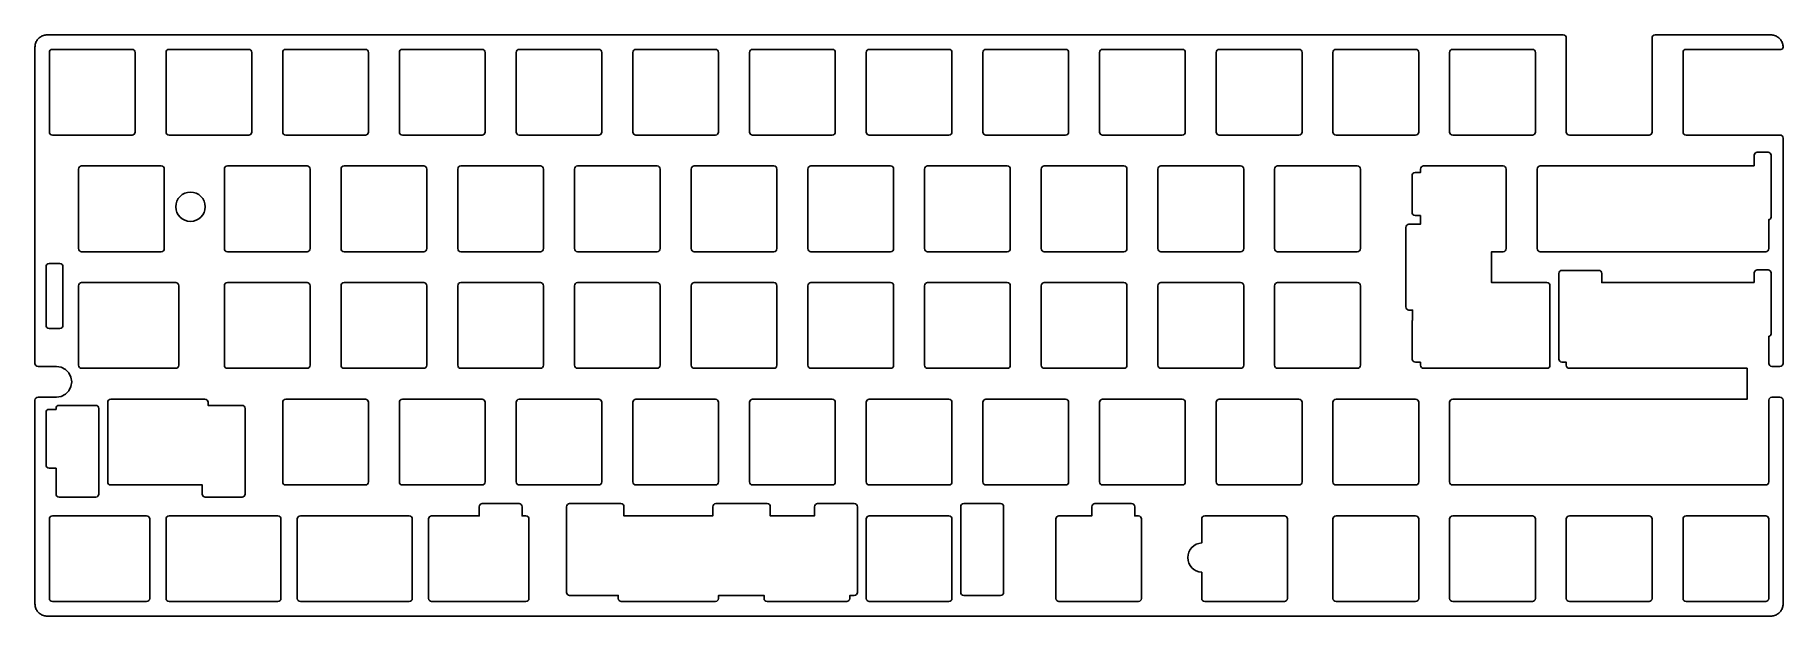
# Model space of a CAD drawing. Extents: x 5 to 291, y 5 to 100.
import ezdxf

# ---------------------------------------------------------------- set-up
doc = ezdxf.new("R2010")
doc.units = 0
doc.layers.get('0').update_dxf_attribs({"linetype": 'CONTINUOUS'})

msp = doc.modelspace()

# ---------------------------------------------------------------- linework, layer by layer
at = {"color": 4}
for points in [[(5.188995, 98.141032), (5.194993, 98.298018), (5.212984, 98.454298), (5.244029, 98.608108), (5.286009, 98.760155), (5.341042, 98.907263), (5.405953, 99.04908), (5.482859, 99.18631), (5.569994, 99.31719), (5.668066, 99.440309), (5.773899, 99.55602), (5.889963, 99.662206), (6.013082, 99.760278), (6.143962, 99.847061), (6.28084, 99.924319), (6.423009, 99.98923), (6.570117, 100.044263), (6.721811, 100.086244), (6.875974, 100.117288), (7.031902, 100.13528), (7.188888, 100.142335)], [(288.563387, 100.141277), (288.719314, 100.13528), (288.875242, 100.117288), (289.029405, 100.086244), (289.182158, 100.044263), (289.328207, 99.98923), (289.470376, 99.924319), (289.607254, 99.847061), (289.738134, 99.760278), (289.861253, 99.662206), (289.977317, 99.55602), (290.08315, 99.440309), (290.18228, 99.31719), (290.268358, 99.18631), (290.345263, 99.04908), (290.410174, 98.907263), (290.465207, 98.760155), (290.507188, 98.608108), (290.538232, 98.454298), (290.557282, 98.298018), (290.563279, 98.141032), (290.563279, 98.141032)], [(7.53602, 97.283431), (7.53602, 84.283603)], [(21.036086, 97.783669), (8.035905, 97.783669)], [(21.535971, 84.283603), (21.535971, 97.283431)], [(26.585972, 97.283431), (26.585972, 84.283603)], [(40.086039, 97.783669), (27.085857, 97.783669)], [(40.585924, 84.283603), (40.585924, 97.283431)], [(45.635925, 97.283431), (45.635925, 84.283603)], [(59.135991, 97.783669), (46.13581, 97.783669)], [(59.635876, 84.283603), (59.635876, 97.283431)], [(64.685877, 97.283431), (64.685877, 84.283603)], [(78.185943, 97.783669), (65.185762, 97.783669)], [(78.685828, 84.283603), (78.685828, 97.283431)], [(83.73583, 97.283431), (83.73583, 84.283603)], [(97.235896, 97.783669), (84.235714, 97.783669)], [(97.735781, 84.283603), (97.735781, 97.283431)], [(102.785782, 97.283431), (102.785782, 84.283603)], [(116.285848, 97.783669), (103.285667, 97.783669)], [(116.785733, 84.283603), (116.785733, 97.283431)], [(121.835734, 97.283431), (121.835734, 84.283603)], [(135.335801, 97.783669), (122.335619, 97.783669)], [(135.835685, 84.283603), (135.835685, 97.283431)], [(140.885687, 97.283431), (140.885687, 84.283603)], [(154.385753, 97.783669), (141.385572, 97.783669)], [(154.885638, 84.283603), (154.885638, 97.283431)], [(159.935639, 97.283431), (159.935639, 84.283603)], [(173.435705, 97.783669), (160.435524, 97.783669)], [(173.93559, 84.283603), (173.93559, 97.283431)], [(178.985591, 97.283431), (178.985591, 84.283603)], [(192.485658, 97.783669), (179.485476, 97.783669)], [(192.985543, 84.283603), (192.985543, 97.283431)], [(198.035544, 97.283431), (198.035544, 84.283603)], [(211.53561, 97.783669), (198.535429, 97.783669)], [(212.035495, 84.283603), (212.035495, 97.283431)], [(217.085496, 97.283431), (217.085496, 84.283603)], [(230.585562, 97.783669), (217.585381, 97.783669)], [(231.085447, 84.283603), (231.085447, 97.283431)], [(236.135449, 97.283431), (236.135449, 84.283603)], [(249.635515, 97.783669), (236.635333, 97.783669)], [(250.1354, 84.283603), (250.1354, 97.283431)], [(269.185352, 84.283603), (269.185352, 99.642097)], [(274.235353, 97.283431), (274.235353, 84.283603)], [(8.035905, 83.783365), (21.036086, 83.783365)], [(27.085857, 83.783365), (40.086039, 83.783365)], [(46.13581, 83.783365), (59.135991, 83.783365)], [(65.185762, 83.783365), (78.185943, 83.783365)], [(84.235714, 83.783365), (97.235896, 83.783365)], [(103.285667, 83.783365), (116.285848, 83.783365)], [(122.335619, 83.783365), (135.335801, 83.783365)], [(141.385572, 83.783365), (154.385753, 83.783365)], [(160.435524, 83.783365), (173.435705, 83.783365)], [(179.485476, 83.783365), (192.485658, 83.783365)], [(198.535429, 83.783365), (211.53561, 83.783365)], [(217.585381, 83.783365), (230.585562, 83.783365)], [(236.635333, 83.783365), (249.635515, 83.783365)], [(255.685286, 83.783365), (268.685467, 83.783365)], [(274.735238, 83.783365), (290.063394, 83.783365)], [(288.116419, 80.982669), (286.353945, 80.982669)], [(12.298508, 78.233479), (12.298508, 65.23365)], [(25.798574, 78.733716), (12.798393, 78.733716)], [(26.298459, 65.23365), (26.298459, 78.233479)], [(36.110949, 78.233479), (36.110949, 65.23365)], [(49.611015, 78.733716), (36.610833, 78.733716)], [(50.1109, 65.23365), (50.1109, 78.233479)], [(55.160901, 78.233479), (55.160901, 65.23365)], [(68.660967, 78.733716), (55.660786, 78.733716)], [(69.160852, 65.23365), (69.160852, 78.233479)], [(74.210853, 78.233479), (74.210853, 65.23365)], [(87.71092, 78.733716), (74.710738, 78.733716)], [(88.210804, 65.23365), (88.210804, 78.233479)], [(93.260806, 78.233479), (93.260806, 65.23365)], [(106.760872, 78.733716), (93.760691, 78.733716)], [(107.260757, 65.23365), (107.260757, 78.233479)], [(112.310758, 78.233479), (112.310758, 65.23365)], [(125.810824, 78.733716), (112.810643, 78.733716)], [(126.310709, 65.23365), (126.310709, 78.233479)], [(131.36071, 78.233479), (131.36071, 65.23365)], [(144.860777, 78.733716), (131.860595, 78.733716)], [(145.360662, 65.23365), (145.360662, 78.233479)], [(150.410663, 78.233479), (150.410663, 65.23365)], [(163.910729, 78.733716), (150.910548, 78.733716)], [(164.410614, 65.23365), (164.410614, 78.233479)], [(169.460615, 78.233479), (169.460615, 65.23365)], [(182.960681, 78.733716), (169.9605, 78.733716)], [(183.460566, 65.23365), (183.460566, 78.233479)], [(188.510568, 78.233479), (188.510568, 65.23365)], [(202.010634, 78.733716), (189.010452, 78.733716)], [(202.510519, 65.23365), (202.510519, 78.233479)], [(207.56052, 78.233479), (207.56052, 65.23365)], [(221.060586, 78.733716), (208.060405, 78.733716)], [(221.560471, 65.23365), (221.560471, 78.233479)], [(229.991839, 77.146573), (229.991839, 71.146544)], [(231.37296, 78.233479), (231.37296, 77.646458), (230.491724, 77.646458)], [(244.873027, 78.733716), (231.872845, 78.733716)], [(245.372912, 65.23365), (245.372912, 78.233479)], [(250.422913, 78.233479), (250.422913, 65.23365)], [(285.85406, 78.733716), (250.922798, 78.733716)], [(228.991716, 68.708503), (228.991716, 55.708674)], [(230.491724, 70.646659), (231.37296, 70.646659), (231.37296, 69.20874), (229.491601, 69.20874)], [(288.235304, 65.23365), (288.235304, 69.983438), (288.235657, 69.983438)], [(12.798393, 64.733413), (25.798574, 64.733413)], [(36.610833, 64.733413), (49.611015, 64.733413)], [(55.660786, 64.733413), (68.660967, 64.733413)], [(74.710738, 64.733413), (87.71092, 64.733413)], [(93.760691, 64.733413), (106.760872, 64.733413)], [(112.810643, 64.733413), (125.810824, 64.733413)], [(131.860595, 64.733413), (144.860777, 64.733413)], [(150.910548, 64.733413), (163.910729, 64.733413)], [(169.9605, 64.733413), (182.960681, 64.733413)], [(189.010452, 64.733413), (202.010634, 64.733413)], [(208.060405, 64.733413), (221.060586, 64.733413)], [(242.991668, 59.683764), (242.991668, 64.733413), (244.873027, 64.733413)], [(250.922798, 64.733413), (287.73542, 64.733413), (287.73542, 64.733413)], [(253.954562, 61.183419), (253.954562, 47.183468)], [(260.454477, 61.683656), (254.454447, 61.683656)], [(285.85406, 59.683764), (260.954714, 59.683764), (260.954714, 61.183419)], [(288.616656, 51.314485), (288.616656, 61.261382)], [(12.298508, 59.183526), (12.298508, 46.183698)], [(28.179818, 59.683764), (12.798393, 59.683764)], [(28.679703, 46.183698), (28.679703, 59.183526)], [(36.110949, 59.183526), (36.110949, 46.183698)], [(49.611015, 59.683764), (36.610833, 59.683764)], [(50.1109, 46.183698), (50.1109, 59.183526)], [(55.160901, 59.183526), (55.160901, 46.183698)], [(68.660967, 59.683764), (55.660786, 59.683764)], [(69.160852, 46.183698), (69.160852, 59.183526)], [(74.210853, 59.183526), (74.210853, 46.183698)], [(87.71092, 59.683764), (74.710738, 59.683764)], [(88.210804, 46.183698), (88.210804, 59.183526)], [(93.260806, 59.183526), (93.260806, 46.183698)], [(106.760872, 59.683764), (93.760691, 59.683764)], [(107.260757, 46.183698), (107.260757, 59.183526)], [(112.310758, 59.183526), (112.310758, 46.183698)], [(125.810824, 59.683764), (112.810643, 59.683764)], [(126.310709, 46.183698), (126.310709, 59.183526)], [(131.36071, 59.183526), (131.36071, 46.183698)], [(144.860777, 59.683764), (131.860595, 59.683764)], [(145.360662, 46.183698), (145.360662, 59.183526)], [(150.410663, 59.183526), (150.410663, 46.183698)], [(163.910729, 59.683764), (150.910548, 59.683764)], [(164.410614, 46.183698), (164.410614, 59.183526)], [(169.460615, 59.183526), (169.460615, 46.183698)], [(182.960681, 59.683764), (169.9605, 59.683764)], [(183.460566, 46.183698), (183.460566, 59.183526)], [(188.510568, 59.183526), (188.510568, 46.183698)], [(202.010634, 59.683764), (189.010452, 59.683764)], [(202.510519, 46.183698), (202.510519, 59.183526)], [(207.56052, 59.183526), (207.56052, 46.183698)], [(221.060586, 59.683764), (208.060405, 59.683764)], [(221.560471, 46.183698), (221.560471, 59.183526)], [(252.016759, 59.683764), (242.991668, 59.683764), (242.991668, 59.683764)], [(252.516644, 46.183698), (252.516644, 59.183526)], [(229.491601, 55.208436), (230.078622, 55.208436), (230.078622, 53.55109)], [(229.991839, 53.270633), (229.991839, 47.270603)], [(288.235304, 50.933486), (288.235657, 50.933486)], [(8.688895, 40.978475), (9.461829, 41.100183), (10.157858, 41.455429), (10.711012, 42.009289), (11.065906, 42.705318), (11.189025, 43.478252), (11.065906, 44.251186), (10.711012, 44.948273), (10.157858, 45.501427), (9.461829, 45.856321), (8.689953, 45.978382), (5.687822, 45.978382)], [(12.798393, 45.68346), (28.179818, 45.68346)], [(36.610833, 45.68346), (49.611015, 45.68346)], [(55.660786, 45.68346), (68.660967, 45.68346)], [(74.710738, 45.68346), (87.71092, 45.68346)], [(93.760691, 45.68346), (106.760872, 45.68346)], [(112.810643, 45.68346), (125.810824, 45.68346)], [(131.860595, 45.68346), (144.860777, 45.68346)], [(150.910548, 45.68346), (163.910729, 45.68346)], [(169.9605, 45.68346), (182.960681, 45.68346)], [(189.010452, 45.68346), (202.010634, 45.68346)], [(208.060405, 45.68346), (221.060586, 45.68346)], [(230.578507, 46.683583), (231.37296, 46.683583), (231.37296, 46.183698)], [(231.872845, 45.68346), (252.016759, 45.68346)], [(255.685286, 45.68346), (284.685311, 45.68346), (284.685311, 40.633812), (236.635333, 40.633812)], [(254.454447, 46.683583), (255.185401, 46.683583), (255.185401, 46.183698)], [(290.563279, 7.214551), (290.557282, 7.059329), (290.538232, 6.903402), (290.507188, 6.749238), (290.465207, 6.597544), (290.410174, 6.449378), (290.345263, 6.308267), (290.268358, 6.171389), (290.18228, 6.040509), (290.08315, 5.916332), (289.977317, 5.800268), (289.861253, 5.695493), (289.738134, 5.597421), (289.607254, 5.510286), (289.470376, 5.43338), (289.328207, 5.368469), (289.182158, 5.312378), (289.029405, 5.270397), (288.875242, 5.240411), (288.719314, 5.22242), (288.563387, 5.216422), (7.188888, 5.214306), (7.031902, 5.22242), (6.875974, 5.240411), (6.721811, 5.270397), (6.570117, 5.312378), (6.423009, 5.368469), (6.28084, 5.43338), (6.143962, 5.510286), (6.013082, 5.597421), (5.889963, 5.695493), (5.773899, 5.800268), (5.668066, 5.916332), (5.569994, 6.040509), (5.482859, 6.171389), (5.405953, 6.308267), (5.341042, 6.449378), (5.286009, 6.597544), (5.244029, 6.749238), (5.212984, 6.903402), (5.194993, 7.059329), (5.187937, 7.214551), (5.187937, 40.478237)], [(17.060996, 40.133574), (17.060996, 27.133745)], [(32.942307, 40.633812), (17.560881, 40.633812)], [(38.99878, 39.633689), (33.442191, 39.633689), (33.442191, 40.133574)], [(45.635925, 40.133574), (45.635925, 27.133745)], [(59.135991, 40.633812), (46.13581, 40.633812)], [(59.635876, 27.133745), (59.635876, 40.133574)], [(64.685877, 40.133574), (64.685877, 27.133745)], [(78.185943, 40.633812), (65.185762, 40.633812)], [(78.685828, 27.133745), (78.685828, 40.133574)], [(83.73583, 40.133574), (83.73583, 27.133745)], [(97.235896, 40.633812), (84.235714, 40.633812)], [(97.735781, 27.133745), (97.735781, 40.133574)], [(102.785782, 40.133574), (102.785782, 27.133745)], [(116.285848, 40.633812), (103.285667, 40.633812)], [(116.785733, 27.133745), (116.785733, 40.133574)], [(121.835734, 40.133574), (121.835734, 27.133745)], [(135.335801, 40.633812), (122.335619, 40.633812)], [(135.835685, 27.133745), (135.835685, 40.133574)], [(140.885687, 40.133574), (140.885687, 27.133745)], [(154.385753, 40.633812), (141.385572, 40.633812)], [(154.885638, 27.133745), (154.885638, 40.133574)], [(159.935639, 40.133574), (159.935639, 27.133745)], [(173.435705, 40.633812), (160.435524, 40.633812)], [(173.93559, 27.133745), (173.93559, 40.133574)], [(178.985591, 40.133574), (178.985591, 27.133745)], [(192.485658, 40.633812), (179.485476, 40.633812)], [(192.985543, 27.133745), (192.985543, 40.133574)], [(198.035544, 40.133574), (198.035544, 27.133745)], [(211.53561, 40.633812), (198.535429, 40.633812)], [(212.035495, 27.133745), (212.035495, 40.133574)], [(217.085496, 40.133574), (217.085496, 27.133745)], [(230.585562, 40.633812), (217.585381, 40.633812)], [(231.085447, 27.133745), (231.085447, 40.133574)], [(236.135449, 40.133574), (236.135449, 27.133745)], [(288.235304, 27.133745), (288.235304, 40.478237)], [(8.622926, 38.969058), (7.49157, 38.969058)], [(8.622926, 39.133804), (8.622926, 38.969058), (8.622926, 38.969058)], [(15.12284, 39.633689), (9.122811, 39.633689)], [(15.623078, 25.133853), (15.623078, 39.133804)], [(39.499018, 25.133853), (39.499018, 39.133804)], [(8.622926, 29.391165), (8.622926, 25.133853)], [(17.560881, 26.633508), (32.498866, 26.633508), (32.498866, 25.133853)], [(46.13581, 26.633508), (59.135991, 26.633508)], [(65.185762, 26.633508), (78.185943, 26.633508)], [(84.235714, 26.633508), (97.235896, 26.633508)], [(103.285667, 26.633508), (116.285848, 26.633508)], [(122.335619, 26.633508), (135.335801, 26.633508)], [(141.385572, 26.633508), (154.385753, 26.633508)], [(160.435524, 26.633508), (173.435705, 26.633508)], [(179.485476, 26.633508), (192.485658, 26.633508)], [(198.535429, 26.633508), (211.53561, 26.633508)], [(217.585381, 26.633508), (230.585562, 26.633508)], [(236.635333, 26.633508), (287.73542, 26.633508)], [(9.122811, 24.633616), (15.12284, 24.633616)], [(32.998751, 24.633616), (38.99878, 24.633616)], [(77.717103, 23.083514), (77.717103, 21.583859), (69.94825, 21.583859)], [(84.217017, 23.583752), (78.216988, 23.583752)], [(85.329676, 21.583859), (84.716902, 21.583859), (84.716902, 23.083514)], [(91.966467, 23.083514), (91.966467, 9.083563)], [(100.847626, 23.583752), (92.466352, 23.583752)], [(115.842408, 21.583859), (101.347863, 21.583859), (101.347863, 23.083514)], [(115.842408, 23.083514), (115.842408, 21.583859), (115.842408, 21.583859)], [(124.723566, 23.583752), (116.342292, 23.583752)], [(132.447616, 23.083514), (132.447616, 21.583859), (125.223804, 21.583859), (125.223804, 23.083514)], [(138.94753, 23.583752), (132.947501, 23.583752)], [(139.447768, 9.083563), (139.447768, 23.083514)], [(156.323556, 23.083514), (156.323556, 9.083563)], [(162.823471, 23.583752), (156.823441, 23.583752)], [(163.323708, 9.083563), (163.323708, 23.083514)], [(177.716653, 23.083514), (177.716653, 21.583859), (177.716653, 21.583859)], [(184.21692, 23.583752), (178.216891, 23.583752)], [(185.341926, 21.583859), (184.716805, 21.583859), (184.716805, 23.083514)], [(7.53602, 21.083622), (7.53602, 8.083793)], [(23.41733, 21.583859), (8.035905, 21.583859)], [(23.917215, 8.083793), (23.917215, 21.083622)], [(26.585972, 21.083622), (26.585972, 8.083793)], [(44.848527, 21.583859), (27.085857, 21.583859)], [(45.348412, 8.083793), (45.348412, 21.083622)], [(48.017169, 21.083622), (48.017169, 8.083793)], [(66.279723, 21.583859), (48.517054, 21.583859)], [(66.779608, 8.083793), (66.779608, 21.083622)], [(69.448365, 21.083622), (69.448365, 8.083793)], [(85.82956, 8.083793), (85.82956, 21.083622)], [(140.885687, 21.083622), (140.885687, 8.083793)], [(154.385753, 21.583859), (141.385572, 21.583859)], [(154.885638, 8.083793), (154.885638, 21.083622)], [(171.841859, 21.083622), (171.841859, 8.083793)], [(177.716653, 21.583859), (172.341744, 21.583859)], [(185.84181, 8.083793), (185.84181, 21.083622)], [(195.6543, 21.083622), (195.6543, 17.15792), (195.6543, 17.15792)], [(209.154366, 21.583859), (196.154185, 21.583859)], [(209.654251, 8.083793), (209.654251, 21.083622)], [(217.085496, 21.083622), (217.085496, 8.083793)], [(230.585562, 21.583859), (217.585381, 21.583859)], [(231.085447, 8.083793), (231.085447, 21.083622)], [(236.135449, 21.083622), (236.135449, 8.083793)], [(249.635515, 21.583859), (236.635333, 21.583859)], [(250.1354, 8.083793), (250.1354, 21.083622)], [(255.185401, 21.083622), (255.185401, 8.083793)], [(268.685467, 21.583859), (255.685286, 21.583859)], [(269.185352, 8.083793), (269.185352, 21.083622)], [(274.235353, 21.083622), (274.235353, 8.083793)], [(287.73542, 21.583859), (274.735238, 21.583859)], [(288.235304, 8.083793), (288.235304, 21.083622)], [(195.6543, 12.364388), (195.6543, 8.083793)], [(92.466352, 8.583678), (100.404538, 8.583678), (100.404538, 8.083793)], [(116.785733, 8.083793), (116.785733, 8.583678), (124.216978, 8.583678), (124.216978, 8.083793)], [(138.216929, 8.083793), (138.216929, 8.583678), (138.94753, 8.583678)], [(156.823441, 8.583678), (162.823471, 8.583678)], [(8.035905, 7.583555), (23.41733, 7.583555)], [(27.085857, 7.583555), (44.848527, 7.583555)], [(48.517054, 7.583555), (66.279723, 7.583555)], [(69.94825, 7.583555), (85.329676, 7.583555)], [(100.904423, 7.583555), (116.285848, 7.583555)], [(124.716863, 7.583555), (137.717045, 7.583555)], [(141.385572, 7.583555), (154.385753, 7.583555)], [(172.341744, 7.583555), (185.341926, 7.583555)], [(196.154185, 7.583555), (209.154366, 7.583555)], [(217.585381, 7.583555), (230.585562, 7.583555)], [(236.635333, 7.583555), (249.635515, 7.583555)], [(255.685286, 7.583555), (268.685467, 7.583555)], [(274.735238, 7.583555), (287.73542, 7.583555)]]:
    msp.add_lwpolyline(points, dxfattribs=at)
for points in [[(21.535971, 84.283603)], [(27.085857, 83.783365)], [(59.635876, 84.283603)], [(78.685828, 84.283603)], [(97.735781, 84.283603)], [(116.785733, 84.283603)], [(135.835685, 84.283603)], [(154.885638, 84.283603)], [(173.93559, 84.283603)], [(192.985543, 84.283603)], [(212.035495, 84.283603)], [(231.085447, 84.283603)], [(250.1354, 84.283603)], [(25.798574, 78.733716)], [(30.576585, 74.477816)], [(36.610833, 64.733413)], [(69.160852, 65.23365)], [(88.210804, 65.23365)], [(107.260757, 65.23365)], [(126.310709, 65.23365)], [(145.360662, 65.23365)], [(164.410614, 65.23365)], [(183.460566, 65.23365)], [(202.510519, 65.23365)], [(221.560471, 65.23365)], [(9.760984, 62.28126)], [(28.179818, 59.683764)], [(36.610833, 45.68346)], [(69.160852, 46.183698)], [(88.210804, 46.183698)], [(107.260757, 46.183698)], [(126.310709, 46.183698)], [(145.360662, 46.183698)], [(164.410614, 46.183698)], [(183.460566, 46.183698)], [(202.510519, 46.183698)], [(221.560471, 46.183698)], [(32.942307, 40.633812)], [(59.635876, 27.133745)], [(78.685828, 27.133745)], [(97.735781, 27.133745)], [(116.785733, 27.133745)], [(135.835685, 27.133745)], [(154.885638, 27.133745)], [(173.93559, 27.133745)], [(192.985543, 27.133745)], [(212.035495, 27.133745)], [(231.085447, 27.133745)], [(236.635333, 26.633508)], [(156.323556, 23.083514)], [(23.41733, 21.583859)], [(44.848527, 21.583859)], [(66.279723, 21.583859)], [(69.94825, 7.583555)], [(154.885638, 8.083793)], [(231.085447, 8.083793)], [(250.1354, 8.083793)], [(269.185352, 8.083793)], [(288.235304, 8.083793)]]:
    msp.add_lwpolyline(points, close=True, dxfattribs=at)
for points in [[(7.188888, 100.142335), (7.188888, 100.142335), (242.383127, 100.141277), (254.685516, 100.141277)], [(254.685516, 100.141277), (254.961388, 100.141277), (255.185401, 99.917616), (255.185401, 99.641392)], [(269.185352, 99.642097), (269.185352, 99.774742), (269.237916, 99.902094), (269.331754, 99.99558)], [(269.331754, 99.99558), (269.425593, 100.089419), (269.552593, 100.142335), (269.685237, 100.141982)], [(269.685237, 100.141982), (272.722293, 100.141982), (288.563387, 100.141277), (288.563387, 100.141277)], [(5.187937, 46.478267), (5.187937, 51.818603), (5.188995, 98.141032), (5.188995, 98.141032)], [(8.035905, 97.783669), (7.761797, 97.783669), (7.53602, 97.557892), (7.53602, 97.283431)], [(21.535971, 97.283431), (21.535971, 97.557892), (21.310194, 97.783669), (21.036086, 97.783669)], [(27.085857, 97.783669), (26.81175, 97.783669), (26.585972, 97.557892), (26.585972, 97.283431)], [(40.585924, 97.283431), (40.585924, 97.557892), (40.360146, 97.783669), (40.086039, 97.783669)], [(46.13581, 97.783669), (45.861702, 97.783669), (45.635925, 97.557892), (45.635925, 97.283431)], [(59.635876, 97.283431), (59.635876, 97.557892), (59.410099, 97.783669), (59.135991, 97.783669)], [(65.185762, 97.783669), (64.911654, 97.783669), (64.685877, 97.557892), (64.685877, 97.283431)], [(78.685828, 97.283431), (78.685828, 97.557892), (78.460051, 97.783669), (78.185943, 97.783669)], [(84.235714, 97.783669), (83.961607, 97.783669), (83.73583, 97.557892), (83.73583, 97.283431)], [(97.735781, 97.283431), (97.735781, 97.557892), (97.510003, 97.783669), (97.235896, 97.783669)], [(103.285667, 97.783669), (103.011559, 97.783669), (102.785782, 97.557892), (102.785782, 97.283431)], [(116.785733, 97.283431), (116.785733, 97.557892), (116.559956, 97.783669), (116.285848, 97.783669)], [(122.335619, 97.783669), (122.061512, 97.783669), (121.835734, 97.557892), (121.835734, 97.283431)], [(135.835685, 97.283431), (135.835685, 97.557892), (135.609908, 97.783669), (135.335801, 97.783669)], [(141.385572, 97.783669), (141.111464, 97.783669), (140.885687, 97.557892), (140.885687, 97.283431)], [(154.885638, 97.283431), (154.885638, 97.557892), (154.659861, 97.783669), (154.385753, 97.783669)], [(160.435524, 97.783669), (160.161416, 97.783669), (159.935639, 97.557892), (159.935639, 97.283431)], [(173.93559, 97.283431), (173.93559, 97.557892), (173.709813, 97.783669), (173.435705, 97.783669)], [(179.485476, 97.783669), (179.211369, 97.783669), (178.985591, 97.557892), (178.985591, 97.283431)], [(192.985543, 97.283431), (192.985543, 97.557892), (192.759765, 97.783669), (192.485658, 97.783669)], [(198.535429, 97.783669), (198.261321, 97.783669), (198.035544, 97.557892), (198.035544, 97.283431)], [(212.035495, 97.283431), (212.035495, 97.557892), (211.809718, 97.783669), (211.53561, 97.783669)], [(217.585381, 97.783669), (217.311273, 97.783669), (217.085496, 97.557892), (217.085496, 97.283431)], [(231.085447, 97.283431), (231.085447, 97.557892), (230.85967, 97.783669), (230.585562, 97.783669)], [(236.635333, 97.783669), (236.361226, 97.783669), (236.135449, 97.557892), (236.135449, 97.283431)], [(250.1354, 97.283431), (250.1354, 97.557892), (249.909622, 97.783669), (249.635515, 97.783669)], [(255.185401, 99.641392), (255.185401, 96.947588), (255.185401, 84.283603), (255.185401, 84.283603)], [(274.735238, 97.783669), (274.461131, 97.783669), (274.235353, 97.557892), (274.235353, 97.283431)], [(290.205916, 97.783669), (287.857833, 97.783669), (274.735238, 97.783669), (274.735238, 97.783669)], [(290.563279, 98.141032), (290.563279, 97.943477), (290.403118, 97.783669), (290.205916, 97.783669)], [(7.53602, 84.283603), (7.53602, 84.009142), (7.761797, 83.783365), (8.035905, 83.783365)], [(21.036086, 83.783365), (21.310194, 83.783365), (21.535971, 84.009142), (21.535971, 84.283603)], [(26.585972, 84.283603), (26.585972, 84.009142), (26.81175, 83.783365), (27.085857, 83.783365)], [(40.086039, 83.783365), (40.360146, 83.783365), (40.585924, 84.009142), (40.585924, 84.283603)], [(45.635925, 84.283603), (45.635925, 84.009142), (45.861702, 83.783365), (46.13581, 83.783365)], [(59.135991, 83.783365), (59.410099, 83.783365), (59.635876, 84.009142), (59.635876, 84.283603)], [(64.685877, 84.283603), (64.685877, 84.009142), (64.911654, 83.783365), (65.185762, 83.783365)], [(78.185943, 83.783365), (78.460051, 83.783365), (78.685828, 84.009142), (78.685828, 84.283603)], [(83.73583, 84.283603), (83.73583, 84.009142), (83.961607, 83.783365), (84.235714, 83.783365)], [(97.235896, 83.783365), (97.510003, 83.783365), (97.735781, 84.009142), (97.735781, 84.283603)], [(102.785782, 84.283603), (102.785782, 84.009142), (103.011559, 83.783365), (103.285667, 83.783365)], [(116.285848, 83.783365), (116.559956, 83.783365), (116.785733, 84.009142), (116.785733, 84.283603)], [(121.835734, 84.283603), (121.835734, 84.009142), (122.061512, 83.783365), (122.335619, 83.783365)], [(135.335801, 83.783365), (135.609908, 83.783365), (135.835685, 84.009142), (135.835685, 84.283603)], [(140.885687, 84.283603), (140.885687, 84.009142), (141.111464, 83.783365), (141.385572, 83.783365)], [(154.385753, 83.783365), (154.659861, 83.783365), (154.885638, 84.009142), (154.885638, 84.283603)], [(159.935639, 84.283603), (159.935639, 84.009142), (160.161416, 83.783365), (160.435524, 83.783365)], [(173.435705, 83.783365), (173.709813, 83.783365), (173.93559, 84.009142), (173.93559, 84.283603)], [(178.985591, 84.283603), (178.985591, 84.009142), (179.211369, 83.783365), (179.485476, 83.783365)], [(192.485658, 83.783365), (192.759765, 83.783365), (192.985543, 84.009142), (192.985543, 84.283603)], [(198.035544, 84.283603), (198.035544, 84.009142), (198.261321, 83.783365), (198.535429, 83.783365)], [(211.53561, 83.783365), (211.809718, 83.783365), (212.035495, 84.009142), (212.035495, 84.283603)], [(217.085496, 84.283603), (217.085496, 84.009142), (217.311273, 83.783365), (217.585381, 83.783365)], [(230.585562, 83.783365), (230.85967, 83.783365), (231.085447, 84.009142), (231.085447, 84.283603)], [(236.135449, 84.283603), (236.135449, 84.009142), (236.361226, 83.783365), (236.635333, 83.783365)], [(249.635515, 83.783365), (249.909622, 83.783365), (250.1354, 84.009142), (250.1354, 84.283603)], [(255.185401, 84.283603), (255.185401, 84.009142), (255.411178, 83.783365), (255.685286, 83.783365)], [(268.685467, 83.783365), (268.959575, 83.783365), (269.185352, 84.009142), (269.185352, 84.283603)], [(274.235353, 84.283603), (274.235353, 84.009142), (274.461131, 83.783365), (274.735238, 83.783365)], [(290.063394, 83.783365), (290.196038, 83.783365), (290.323038, 83.730801), (290.416877, 83.636963)], [(290.416877, 83.636963), (290.510715, 83.543477), (290.563279, 83.416124), (290.563279, 83.28348)], [(290.563279, 83.28348), (290.563279, 79.145407), (290.563279, 50.616339), (290.563279, 46.478267)], [(286.353945, 80.982669), (286.077721, 80.982669), (285.85406, 80.758656), (285.85406, 80.482431)], [(285.85406, 80.482431), (285.85406, 79.819916), (285.85406, 78.733716), (285.85406, 78.733716)], [(288.469901, 80.836267), (288.376415, 80.929753), (288.249063, 80.982669), (288.116419, 80.982669)], [(288.616656, 80.482431), (288.616656, 80.615076), (288.56374, 80.742428), (288.469901, 80.836267)], [(288.616656, 70.364437), (288.616656, 72.022489), (288.616656, 78.608481), (288.616656, 80.482431)], [(12.798393, 78.733716), (12.524285, 78.733716), (12.298508, 78.507939), (12.298508, 78.233479)], [(26.298459, 78.233479), (26.298459, 78.507939), (26.072682, 78.733716), (25.798574, 78.733716)], [(36.610833, 78.733716), (36.336726, 78.733716), (36.110949, 78.507939), (36.110949, 78.233479)], [(50.1109, 78.233479), (50.1109, 78.507939), (49.885123, 78.733716), (49.611015, 78.733716)], [(55.660786, 78.733716), (55.386678, 78.733716), (55.160901, 78.507939), (55.160901, 78.233479)], [(69.160852, 78.233479), (69.160852, 78.507939), (68.935075, 78.733716), (68.660967, 78.733716)], [(74.710738, 78.733716), (74.436631, 78.733716), (74.210853, 78.507939), (74.210853, 78.233479)], [(88.210804, 78.233479), (88.210804, 78.507939), (87.985027, 78.733716), (87.71092, 78.733716)], [(93.760691, 78.733716), (93.486583, 78.733716), (93.260806, 78.507939), (93.260806, 78.233479)], [(107.260757, 78.233479), (107.260757, 78.507939), (107.03498, 78.733716), (106.760872, 78.733716)], [(112.810643, 78.733716), (112.536535, 78.733716), (112.310758, 78.507939), (112.310758, 78.233479)], [(126.310709, 78.233479), (126.310709, 78.507939), (126.084932, 78.733716), (125.810824, 78.733716)], [(131.860595, 78.733716), (131.586488, 78.733716), (131.36071, 78.507939), (131.36071, 78.233479)], [(145.360662, 78.233479), (145.360662, 78.507939), (145.134884, 78.733716), (144.860777, 78.733716)], [(150.910548, 78.733716), (150.63644, 78.733716), (150.410663, 78.507939), (150.410663, 78.233479)], [(164.410614, 78.233479), (164.410614, 78.507939), (164.184837, 78.733716), (163.910729, 78.733716)], [(169.9605, 78.733716), (169.686392, 78.733716), (169.460615, 78.507939), (169.460615, 78.233479)], [(183.460566, 78.233479), (183.460566, 78.507939), (183.234789, 78.733716), (182.960681, 78.733716)], [(189.010452, 78.733716), (188.736345, 78.733716), (188.510568, 78.507939), (188.510568, 78.233479)], [(202.510519, 78.233479), (202.510519, 78.507939), (202.284742, 78.733716), (202.010634, 78.733716)], [(208.060405, 78.733716), (207.786297, 78.733716), (207.56052, 78.507939), (207.56052, 78.233479)], [(221.560471, 78.233479), (221.560471, 78.507939), (221.334694, 78.733716), (221.060586, 78.733716)], [(230.491724, 77.646458), (230.217263, 77.646458), (229.991839, 77.420681), (229.991839, 77.146573)], [(231.872845, 78.733716), (231.598738, 78.733716), (231.37296, 78.507939), (231.37296, 78.233479)], [(245.372912, 78.233479), (245.372912, 78.507939), (245.147134, 78.733716), (244.873027, 78.733716)], [(250.922798, 78.733716), (250.64869, 78.733716), (250.422913, 78.507939), (250.422913, 78.233479)], [(30.576585, 74.477816), (29.251907, 74.477816), (28.176291, 73.402199), (28.176291, 72.077875)], [(32.976526, 72.077875), (32.976526, 73.402199), (31.900909, 74.477816), (30.576585, 74.477816)], [(28.176291, 72.077875), (28.176291, 70.753197), (29.251907, 69.677581), (30.576585, 69.677581)], [(30.576585, 69.677581), (31.900909, 69.677581), (32.976526, 70.753197), (32.976526, 72.077875)], [(229.491601, 69.20874), (229.217494, 69.20874), (228.991716, 68.982963), (228.991716, 68.708503)], [(229.991839, 71.146544), (229.991839, 70.872436), (230.217263, 70.646659), (230.491724, 70.646659)], [(288.235657, 69.983438), (288.445912, 69.983438), (288.616656, 70.154182), (288.616656, 70.364437)], [(12.298508, 65.23365), (12.298508, 64.95919), (12.524285, 64.733413), (12.798393, 64.733413)], [(25.798574, 64.733413), (26.072682, 64.733413), (26.298459, 64.95919), (26.298459, 65.23365)], [(36.110949, 65.23365), (36.110949, 64.95919), (36.336726, 64.733413), (36.610833, 64.733413)], [(49.611015, 64.733413), (49.885123, 64.733413), (50.1109, 64.95919), (50.1109, 65.23365)], [(55.160901, 65.23365), (55.160901, 64.95919), (55.386678, 64.733413), (55.660786, 64.733413)], [(68.660967, 64.733413), (68.935075, 64.733413), (69.160852, 64.95919), (69.160852, 65.23365)], [(74.210853, 65.23365), (74.210853, 64.95919), (74.436631, 64.733413), (74.710738, 64.733413)], [(87.71092, 64.733413), (87.985027, 64.733413), (88.210804, 64.95919), (88.210804, 65.23365)], [(93.260806, 65.23365), (93.260806, 64.95919), (93.486583, 64.733413), (93.760691, 64.733413)], [(106.760872, 64.733413), (107.03498, 64.733413), (107.260757, 64.95919), (107.260757, 65.23365)], [(112.310758, 65.23365), (112.310758, 64.95919), (112.536535, 64.733413), (112.810643, 64.733413)], [(125.810824, 64.733413), (126.084932, 64.733413), (126.310709, 64.95919), (126.310709, 65.23365)], [(131.36071, 65.23365), (131.36071, 64.95919), (131.586488, 64.733413), (131.860595, 64.733413)], [(144.860777, 64.733413), (145.134884, 64.733413), (145.360662, 64.95919), (145.360662, 65.23365)], [(150.410663, 65.23365), (150.410663, 64.95919), (150.63644, 64.733413), (150.910548, 64.733413)], [(163.910729, 64.733413), (164.184837, 64.733413), (164.410614, 64.95919), (164.410614, 65.23365)], [(169.460615, 65.23365), (169.460615, 64.95919), (169.686392, 64.733413), (169.9605, 64.733413)], [(182.960681, 64.733413), (183.234789, 64.733413), (183.460566, 64.95919), (183.460566, 65.23365)], [(188.510568, 65.23365), (188.510568, 64.95919), (188.736345, 64.733413), (189.010452, 64.733413)], [(202.010634, 64.733413), (202.284742, 64.733413), (202.510519, 64.95919), (202.510519, 65.23365)], [(207.56052, 65.23365), (207.56052, 64.95919), (207.786297, 64.733413), (208.060405, 64.733413)], [(221.060586, 64.733413), (221.334694, 64.733413), (221.560471, 64.95919), (221.560471, 65.23365)], [(244.873027, 64.733413), (245.147134, 64.733413), (245.372912, 64.95919), (245.372912, 65.23365)], [(250.422913, 65.23365), (250.422913, 64.95919), (250.64869, 64.733413), (250.922798, 64.733413)], [(287.73542, 64.733413), (288.009527, 64.733413), (288.235304, 64.95919), (288.235304, 65.23365)], [(7.498626, 62.781145), (7.222401, 62.781145), (6.998741, 62.557132), (6.998741, 62.28126)], [(6.998741, 62.28126), (6.998741, 60.501148), (6.998741, 54.48348), (6.998741, 52.703368)], [(9.261099, 62.781145), (8.761567, 62.781145), (7.998158, 62.781145), (7.498626, 62.781145)], [(9.760984, 62.28126), (9.760984, 62.557132), (9.537323, 62.781145), (9.261099, 62.781145)], [(9.760984, 52.703368), (9.760984, 54.48348), (9.760984, 60.501148), (9.760984, 62.28126)], [(254.454447, 61.683656), (254.18034, 61.683656), (253.954562, 61.457879), (253.954562, 61.183419)], [(260.954714, 61.183419), (260.954714, 61.457879), (260.728937, 61.683656), (260.454477, 61.683656)], [(286.000463, 61.614865), (285.906624, 61.521026), (285.85406, 61.394026), (285.85406, 61.261382)], [(285.85406, 61.261382), (285.85406, 60.646492), (285.85406, 59.683764), (285.85406, 59.683764)], [(286.353945, 61.761267), (286.221301, 61.761267), (286.094301, 61.708703), (286.000463, 61.614865)], [(288.116419, 61.761267), (287.616887, 61.761267), (286.853477, 61.761267), (286.353945, 61.761267)], [(288.469901, 61.614865), (288.376415, 61.708703), (288.249063, 61.761267), (288.116419, 61.761267)], [(288.616656, 61.261382), (288.616656, 61.394026), (288.56374, 61.521026), (288.469901, 61.614865)], [(12.798393, 59.683764), (12.524285, 59.683764), (12.298508, 59.457987), (12.298508, 59.183526)], [(28.679703, 59.183526), (28.679703, 59.457987), (28.453926, 59.683764), (28.179818, 59.683764)], [(36.610833, 59.683764), (36.336726, 59.683764), (36.110949, 59.457987), (36.110949, 59.183526)], [(50.1109, 59.183526), (50.1109, 59.457987), (49.885123, 59.683764), (49.611015, 59.683764)], [(55.660786, 59.683764), (55.386678, 59.683764), (55.160901, 59.457987), (55.160901, 59.183526)], [(69.160852, 59.183526), (69.160852, 59.457987), (68.935075, 59.683764), (68.660967, 59.683764)], [(74.710738, 59.683764), (74.436631, 59.683764), (74.210853, 59.457987), (74.210853, 59.183526)], [(88.210804, 59.183526), (88.210804, 59.457987), (87.985027, 59.683764), (87.71092, 59.683764)], [(93.760691, 59.683764), (93.486583, 59.683764), (93.260806, 59.457987), (93.260806, 59.183526)], [(107.260757, 59.183526), (107.260757, 59.457987), (107.03498, 59.683764), (106.760872, 59.683764)], [(112.810643, 59.683764), (112.536535, 59.683764), (112.310758, 59.457987), (112.310758, 59.183526)], [(126.310709, 59.183526), (126.310709, 59.457987), (126.084932, 59.683764), (125.810824, 59.683764)], [(131.860595, 59.683764), (131.586488, 59.683764), (131.36071, 59.457987), (131.36071, 59.183526)], [(145.360662, 59.183526), (145.360662, 59.457987), (145.134884, 59.683764), (144.860777, 59.683764)], [(150.910548, 59.683764), (150.63644, 59.683764), (150.410663, 59.457987), (150.410663, 59.183526)], [(164.410614, 59.183526), (164.410614, 59.457987), (164.184837, 59.683764), (163.910729, 59.683764)], [(169.9605, 59.683764), (169.686392, 59.683764), (169.460615, 59.457987), (169.460615, 59.183526)], [(183.460566, 59.183526), (183.460566, 59.457987), (183.234789, 59.683764), (182.960681, 59.683764)], [(189.010452, 59.683764), (188.736345, 59.683764), (188.510568, 59.457987), (188.510568, 59.183526)], [(202.510519, 59.183526), (202.510519, 59.457987), (202.284742, 59.683764), (202.010634, 59.683764)], [(208.060405, 59.683764), (207.786297, 59.683764), (207.56052, 59.457987), (207.56052, 59.183526)], [(221.560471, 59.183526), (221.560471, 59.457987), (221.334694, 59.683764), (221.060586, 59.683764)], [(252.516644, 59.183526), (252.516644, 59.457987), (252.290866, 59.683764), (252.016759, 59.683764)], [(228.991716, 55.708674), (228.991716, 55.434214), (229.217494, 55.208436), (229.491601, 55.208436)], [(6.998741, 52.703368), (6.998741, 52.427496), (7.222401, 52.203483), (7.498626, 52.203483)], [(7.498626, 52.203483), (7.998158, 52.203483), (8.761567, 52.203483), (9.261099, 52.203483)], [(9.261099, 52.203483), (9.537323, 52.203483), (9.760984, 52.427496), (9.760984, 52.703368)], [(230.078622, 53.55109), (230.023942, 53.470657), (229.991839, 53.373996), (229.991839, 53.270633)], [(288.235304, 46.478267), (288.235304, 47.736269), (288.235304, 50.933486), (288.235304, 50.933486)], [(288.235657, 50.933486), (288.336551, 50.933486), (288.433565, 50.973702), (288.504826, 51.045316)], [(288.504826, 51.045316), (288.57644, 51.116577), (288.616656, 51.213591), (288.616656, 51.314485)], [(5.334339, 46.124784), (5.240501, 46.218623), (5.187937, 46.345622), (5.187937, 46.478267)], [(5.687822, 45.978382), (5.555531, 45.978382), (5.428178, 46.030945), (5.334339, 46.124784)], [(12.298508, 46.183698), (12.298508, 45.909237), (12.524285, 45.68346), (12.798393, 45.68346)], [(28.179818, 45.68346), (28.453926, 45.68346), (28.679703, 45.909237), (28.679703, 46.183698)], [(36.110949, 46.183698), (36.110949, 45.909237), (36.336726, 45.68346), (36.610833, 45.68346)], [(49.611015, 45.68346), (49.885123, 45.68346), (50.1109, 45.909237), (50.1109, 46.183698)], [(55.160901, 46.183698), (55.160901, 45.909237), (55.386678, 45.68346), (55.660786, 45.68346)], [(68.660967, 45.68346), (68.935075, 45.68346), (69.160852, 45.909237), (69.160852, 46.183698)], [(74.210853, 46.183698), (74.210853, 45.909237), (74.436631, 45.68346), (74.710738, 45.68346)], [(87.71092, 45.68346), (87.985027, 45.68346), (88.210804, 45.909237), (88.210804, 46.183698)], [(93.260806, 46.183698), (93.260806, 45.909237), (93.486583, 45.68346), (93.760691, 45.68346)], [(106.760872, 45.68346), (107.03498, 45.68346), (107.260757, 45.909237), (107.260757, 46.183698)], [(112.310758, 46.183698), (112.310758, 45.909237), (112.536535, 45.68346), (112.810643, 45.68346)], [(125.810824, 45.68346), (126.084932, 45.68346), (126.310709, 45.909237), (126.310709, 46.183698)], [(131.36071, 46.183698), (131.36071, 45.909237), (131.586488, 45.68346), (131.860595, 45.68346)], [(144.860777, 45.68346), (145.134884, 45.68346), (145.360662, 45.909237), (145.360662, 46.183698)], [(150.410663, 46.183698), (150.410663, 45.909237), (150.63644, 45.68346), (150.910548, 45.68346)], [(163.910729, 45.68346), (164.184837, 45.68346), (164.410614, 45.909237), (164.410614, 46.183698)], [(169.460615, 46.183698), (169.460615, 45.909237), (169.686392, 45.68346), (169.9605, 45.68346)], [(182.960681, 45.68346), (183.234789, 45.68346), (183.460566, 45.909237), (183.460566, 46.183698)], [(188.510568, 46.183698), (188.510568, 45.909237), (188.736345, 45.68346), (189.010452, 45.68346)], [(202.010634, 45.68346), (202.284742, 45.68346), (202.510519, 45.909237), (202.510519, 46.183698)], [(207.56052, 46.183698), (207.56052, 45.909237), (207.786297, 45.68346), (208.060405, 45.68346)], [(221.060586, 45.68346), (221.334694, 45.68346), (221.560471, 45.909237), (221.560471, 46.183698)], [(229.991839, 47.270603), (229.991839, 47.111501), (230.067686, 46.968626), (230.184808, 46.876904)], [(230.184808, 46.876904), (230.276883, 46.75943), (230.419405, 46.683583), (230.578507, 46.683583)], [(231.37296, 46.183698), (231.37296, 45.909237), (231.598738, 45.68346), (231.872845, 45.68346)], [(252.016759, 45.68346), (252.290866, 45.68346), (252.516644, 45.909237), (252.516644, 46.183698)], [(253.954562, 47.183468), (253.954562, 46.90936), (254.18034, 46.683583), (254.454447, 46.683583)], [(255.185401, 46.183698), (255.185401, 45.909237), (255.411178, 45.68346), (255.685286, 45.68346)], [(288.735189, 45.978382), (288.458965, 45.978382), (288.235304, 46.202042), (288.235304, 46.478267)], [(290.063394, 45.978382), (289.671106, 45.978382), (289.127477, 45.978382), (288.735189, 45.978382)], [(290.563279, 46.478267), (290.563279, 46.202042), (290.339266, 45.978382), (290.063394, 45.978382)], [(5.187937, 40.478237), (5.187937, 40.754461), (5.41195, 40.978475), (5.687822, 40.978475)], [(5.687822, 40.978475), (6.655489, 40.978475), (8.688895, 40.978475), (8.688895, 40.978475)], [(17.560881, 40.633812), (17.286773, 40.633812), (17.060996, 40.408034), (17.060996, 40.133574)], [(33.442191, 40.133574), (33.442191, 40.408034), (33.216414, 40.633812), (32.942307, 40.633812)], [(46.13581, 40.633812), (45.861702, 40.633812), (45.635925, 40.408034), (45.635925, 40.133574)], [(59.635876, 40.133574), (59.635876, 40.408034), (59.410099, 40.633812), (59.135991, 40.633812)], [(65.185762, 40.633812), (64.911654, 40.633812), (64.685877, 40.408034), (64.685877, 40.133574)], [(78.685828, 40.133574), (78.685828, 40.408034), (78.460051, 40.633812), (78.185943, 40.633812)], [(84.235714, 40.633812), (83.961607, 40.633812), (83.73583, 40.408034), (83.73583, 40.133574)], [(97.735781, 40.133574), (97.735781, 40.408034), (97.510003, 40.633812), (97.235896, 40.633812)], [(103.285667, 40.633812), (103.011559, 40.633812), (102.785782, 40.408034), (102.785782, 40.133574)], [(116.785733, 40.133574), (116.785733, 40.408034), (116.559956, 40.633812), (116.285848, 40.633812)], [(122.335619, 40.633812), (122.061512, 40.633812), (121.835734, 40.408034), (121.835734, 40.133574)], [(135.835685, 40.133574), (135.835685, 40.408034), (135.609908, 40.633812), (135.335801, 40.633812)], [(141.385572, 40.633812), (141.111464, 40.633812), (140.885687, 40.408034), (140.885687, 40.133574)], [(154.885638, 40.133574), (154.885638, 40.408034), (154.659861, 40.633812), (154.385753, 40.633812)], [(160.435524, 40.633812), (160.161416, 40.633812), (159.935639, 40.408034), (159.935639, 40.133574)], [(173.93559, 40.133574), (173.93559, 40.408034), (173.709813, 40.633812), (173.435705, 40.633812)], [(179.485476, 40.633812), (179.211369, 40.633812), (178.985591, 40.408034), (178.985591, 40.133574)], [(192.985543, 40.133574), (192.985543, 40.408034), (192.759765, 40.633812), (192.485658, 40.633812)], [(198.535429, 40.633812), (198.261321, 40.633812), (198.035544, 40.408034), (198.035544, 40.133574)], [(212.035495, 40.133574), (212.035495, 40.408034), (211.809718, 40.633812), (211.53561, 40.633812)], [(217.585381, 40.633812), (217.311273, 40.633812), (217.085496, 40.408034), (217.085496, 40.133574)], [(231.085447, 40.133574), (231.085447, 40.408034), (230.85967, 40.633812), (230.585562, 40.633812)], [(236.635333, 40.633812), (236.361226, 40.633812), (236.135449, 40.408034), (236.135449, 40.133574)], [(288.235304, 40.478237), (288.235304, 40.754461), (288.458965, 40.978475), (288.735189, 40.978475)], [(288.735189, 40.978475), (289.127477, 40.978475), (289.671106, 40.978475), (290.063394, 40.978475)], [(290.063394, 40.978475), (290.339266, 40.978475), (290.563279, 40.754461), (290.563279, 40.478237)], [(290.563279, 40.478237), (290.563279, 36.290775), (290.563279, 7.214551), (290.563279, 7.214551)], [(7.49157, 38.969058), (7.215346, 38.969058), (6.991333, 38.745044), (6.991333, 38.46882)], [(6.991333, 38.46882), (6.991333, 36.816766), (6.991333, 31.543457), (6.991333, 29.891402)], [(9.122811, 39.633689), (8.848703, 39.633689), (8.622926, 39.407912), (8.622926, 39.133804)], [(15.623078, 39.133804), (15.623078, 39.407912), (15.3973, 39.633689), (15.12284, 39.633689)], [(39.499018, 39.133804), (39.499018, 39.407912), (39.273241, 39.633689), (38.99878, 39.633689)], [(6.991333, 29.891402), (6.991333, 29.615178), (7.215346, 29.391518), (7.49157, 29.391165)], [(7.49157, 29.391165), (7.970994, 29.391165), (8.622926, 29.391165), (8.622926, 29.391165)], [(17.060996, 27.133745), (17.060996, 26.859285), (17.286773, 26.633508), (17.560881, 26.633508)], [(45.635925, 27.133745), (45.635925, 26.859285), (45.861702, 26.633508), (46.13581, 26.633508)], [(59.135991, 26.633508), (59.410099, 26.633508), (59.635876, 26.859285), (59.635876, 27.133745)], [(64.685877, 27.133745), (64.685877, 26.859285), (64.911654, 26.633508), (65.185762, 26.633508)], [(78.185943, 26.633508), (78.460051, 26.633508), (78.685828, 26.859285), (78.685828, 27.133745)], [(83.73583, 27.133745), (83.73583, 26.859285), (83.961607, 26.633508), (84.235714, 26.633508)], [(97.235896, 26.633508), (97.510003, 26.633508), (97.735781, 26.859285), (97.735781, 27.133745)], [(102.785782, 27.133745), (102.785782, 26.859285), (103.011559, 26.633508), (103.285667, 26.633508)], [(116.285848, 26.633508), (116.559956, 26.633508), (116.785733, 26.859285), (116.785733, 27.133745)], [(121.835734, 27.133745), (121.835734, 26.859285), (122.061512, 26.633508), (122.335619, 26.633508)], [(135.335801, 26.633508), (135.609908, 26.633508), (135.835685, 26.859285), (135.835685, 27.133745)], [(140.885687, 27.133745), (140.885687, 26.859285), (141.111464, 26.633508), (141.385572, 26.633508)], [(154.385753, 26.633508), (154.659861, 26.633508), (154.885638, 26.859285), (154.885638, 27.133745)], [(159.935639, 27.133745), (159.935639, 26.859285), (160.161416, 26.633508), (160.435524, 26.633508)], [(173.435705, 26.633508), (173.709813, 26.633508), (173.93559, 26.859285), (173.93559, 27.133745)], [(178.985591, 27.133745), (178.985591, 26.859285), (179.211369, 26.633508), (179.485476, 26.633508)], [(192.485658, 26.633508), (192.759765, 26.633508), (192.985543, 26.859285), (192.985543, 27.133745)], [(198.035544, 27.133745), (198.035544, 26.859285), (198.261321, 26.633508), (198.535429, 26.633508)], [(211.53561, 26.633508), (211.809718, 26.633508), (212.035495, 26.859285), (212.035495, 27.133745)], [(217.085496, 27.133745), (217.085496, 26.859285), (217.311273, 26.633508), (217.585381, 26.633508)], [(230.585562, 26.633508), (230.85967, 26.633508), (231.085447, 26.859285), (231.085447, 27.133745)], [(236.135449, 27.133745), (236.135449, 26.859285), (236.361226, 26.633508), (236.635333, 26.633508)], [(287.73542, 26.633508), (288.009527, 26.633508), (288.235304, 26.859285), (288.235304, 27.133745)], [(8.622926, 25.133853), (8.622926, 24.859393), (8.848703, 24.633616), (9.122811, 24.633616)], [(15.12284, 24.633616), (15.3973, 24.633616), (15.623078, 24.859393), (15.623078, 25.133853)], [(32.498866, 25.133853), (32.498866, 24.859393), (32.724643, 24.633616), (32.998751, 24.633616)], [(38.99878, 24.633616), (39.273241, 24.633616), (39.499018, 24.859393), (39.499018, 25.133853)], [(78.216988, 23.583752), (77.94288, 23.583752), (77.717103, 23.357974), (77.717103, 23.083514)], [(84.716902, 23.083514), (84.716902, 23.357974), (84.491478, 23.583752), (84.217017, 23.583752)], [(92.466352, 23.583752), (92.192245, 23.583752), (91.966467, 23.357974), (91.966467, 23.083514)], [(101.347863, 23.083514), (101.347863, 23.357974), (101.122086, 23.583752), (100.847626, 23.583752)], [(116.342292, 23.583752), (116.068185, 23.583752), (115.842408, 23.357974), (115.842408, 23.083514)], [(125.223804, 23.083514), (125.223804, 23.357974), (124.998026, 23.583752), (124.723566, 23.583752)], [(132.947501, 23.583752), (132.673393, 23.583752), (132.447616, 23.357974), (132.447616, 23.083514)], [(139.447768, 23.083514), (139.447768, 23.357974), (139.221991, 23.583752), (138.94753, 23.583752)], [(156.823441, 23.583752), (156.549334, 23.583752), (156.323556, 23.357974), (156.323556, 23.083514)], [(163.323708, 23.083514), (163.323708, 23.357974), (163.097931, 23.583752), (162.823471, 23.583752)], [(178.216891, 23.583752), (177.94243, 23.583752), (177.716653, 23.357974), (177.716653, 23.083514)], [(184.716805, 23.083514), (184.716805, 23.357974), (184.491028, 23.583752), (184.21692, 23.583752)], [(8.035905, 21.583859), (7.761797, 21.583859), (7.53602, 21.358082), (7.53602, 21.083622)], [(23.917215, 21.083622), (23.917215, 21.358082), (23.691438, 21.583859), (23.41733, 21.583859)], [(27.085857, 21.583859), (26.81175, 21.583859), (26.585972, 21.358082), (26.585972, 21.083622)], [(45.348412, 21.083622), (45.348412, 21.358082), (45.122634, 21.583859), (44.848527, 21.583859)], [(48.517054, 21.583859), (48.242946, 21.583859), (48.017169, 21.358082), (48.017169, 21.083622)], [(66.779608, 21.083622), (66.779608, 21.358082), (66.553831, 21.583859), (66.279723, 21.583859)], [(69.94825, 21.583859), (69.674142, 21.583859), (69.448365, 21.358082), (69.448365, 21.083622)], [(85.82956, 21.083622), (85.82956, 21.358082), (85.603783, 21.583859), (85.329676, 21.583859)], [(141.385572, 21.583859), (141.111464, 21.583859), (140.885687, 21.358082), (140.885687, 21.083622)], [(154.885638, 21.083622), (154.885638, 21.358082), (154.659861, 21.583859), (154.385753, 21.583859)], [(172.341744, 21.583859), (172.067636, 21.583859), (171.841859, 21.358082), (171.841859, 21.083622)], [(185.84181, 21.083622), (185.84181, 21.358082), (185.616033, 21.583859), (185.341926, 21.583859)], [(196.154185, 21.583859), (195.880077, 21.583859), (195.6543, 21.358082), (195.6543, 21.083622)], [(209.654251, 21.083622), (209.654251, 21.358082), (209.428474, 21.583859), (209.154366, 21.583859)], [(217.585381, 21.583859), (217.311273, 21.583859), (217.085496, 21.358082), (217.085496, 21.083622)], [(231.085447, 21.083622), (231.085447, 21.358082), (230.85967, 21.583859), (230.585562, 21.583859)], [(236.635333, 21.583859), (236.361226, 21.583859), (236.135449, 21.358082), (236.135449, 21.083622)], [(250.1354, 21.083622), (250.1354, 21.358082), (249.909622, 21.583859), (249.635515, 21.583859)], [(255.685286, 21.583859), (255.411178, 21.583859), (255.185401, 21.358082), (255.185401, 21.083622)], [(269.185352, 21.083622), (269.185352, 21.358082), (268.959575, 21.583859), (268.685467, 21.583859)], [(274.735238, 21.583859), (274.461131, 21.583859), (274.235353, 21.358082), (274.235353, 21.083622)], [(288.235304, 21.083622), (288.235304, 21.358082), (288.009527, 21.583859), (287.73542, 21.583859)], [(195.6543, 17.15792), (194.388889, 17.091598), (193.381358, 16.043145), (193.381358, 14.761154)], [(193.381358, 14.761154), (193.381358, 13.479163), (194.388889, 12.43071), (195.6543, 12.364388)], [(91.966467, 9.083563), (91.966467, 8.809455), (92.192245, 8.583678), (92.466352, 8.583678)], [(138.94753, 8.583678), (139.221991, 8.583678), (139.447768, 8.809455), (139.447768, 9.083563)], [(156.323556, 9.083563), (156.323556, 8.809455), (156.549334, 8.583678), (156.823441, 8.583678)], [(162.823471, 8.583678), (163.097931, 8.583678), (163.323708, 8.809455), (163.323708, 9.083563)], [(7.53602, 8.083793), (7.53602, 7.809333), (7.761797, 7.583555), (8.035905, 7.583555)], [(23.41733, 7.583555), (23.691438, 7.583555), (23.917215, 7.809333), (23.917215, 8.083793)], [(26.585972, 8.083793), (26.585972, 7.809333), (26.81175, 7.583555), (27.085857, 7.583555)], [(44.848527, 7.583555), (45.122634, 7.583555), (45.348412, 7.809333), (45.348412, 8.083793)], [(48.017169, 8.083793), (48.017169, 7.809333), (48.242946, 7.583555), (48.517054, 7.583555)], [(66.279723, 7.583555), (66.553831, 7.583555), (66.779608, 7.809333), (66.779608, 8.083793)], [(69.448365, 8.083793), (69.448365, 7.809333), (69.674142, 7.583555), (69.94825, 7.583555)], [(85.329676, 7.583555), (85.603783, 7.583555), (85.82956, 7.809333), (85.82956, 8.083793)], [(100.404538, 8.083793), (100.404538, 7.809333), (100.630315, 7.583555), (100.904423, 7.583555)], [(116.285848, 7.583555), (116.559956, 7.583555), (116.785733, 7.809333), (116.785733, 8.083793)], [(124.216978, 8.083793), (124.216978, 7.809333), (124.442756, 7.583555), (124.716863, 7.583555)], [(137.717045, 7.583555), (137.991152, 7.583555), (138.216929, 7.809333), (138.216929, 8.083793)], [(140.885687, 8.083793), (140.885687, 7.809333), (141.111464, 7.583555), (141.385572, 7.583555)], [(154.385753, 7.583555), (154.659861, 7.583555), (154.885638, 7.809333), (154.885638, 8.083793)], [(171.841859, 8.083793), (171.841859, 7.809333), (172.067636, 7.583555), (172.341744, 7.583555)], [(185.341926, 7.583555), (185.616033, 7.583555), (185.84181, 7.809333), (185.84181, 8.083793)], [(195.6543, 8.083793), (195.6543, 7.809333), (195.880077, 7.583555), (196.154185, 7.583555)], [(209.154366, 7.583555), (209.428474, 7.583555), (209.654251, 7.809333), (209.654251, 8.083793)], [(217.085496, 8.083793), (217.085496, 7.809333), (217.311273, 7.583555), (217.585381, 7.583555)], [(230.585562, 7.583555), (230.85967, 7.583555), (231.085447, 7.809333), (231.085447, 8.083793)], [(236.135449, 8.083793), (236.135449, 7.809333), (236.361226, 7.583555), (236.635333, 7.583555)], [(249.635515, 7.583555), (249.909622, 7.583555), (250.1354, 7.809333), (250.1354, 8.083793)], [(255.185401, 8.083793), (255.185401, 7.809333), (255.411178, 7.583555), (255.685286, 7.583555)], [(268.685467, 7.583555), (268.959575, 7.583555), (269.185352, 7.809333), (269.185352, 8.083793)], [(274.235353, 8.083793), (274.235353, 7.809333), (274.461131, 7.583555), (274.735238, 7.583555)], [(287.73542, 7.583555), (288.009527, 7.583555), (288.235304, 7.809333), (288.235304, 8.083793)]]:
    msp.add_open_spline(points, degree=3, dxfattribs=at)

doc.saveas('drawing.dxf')
